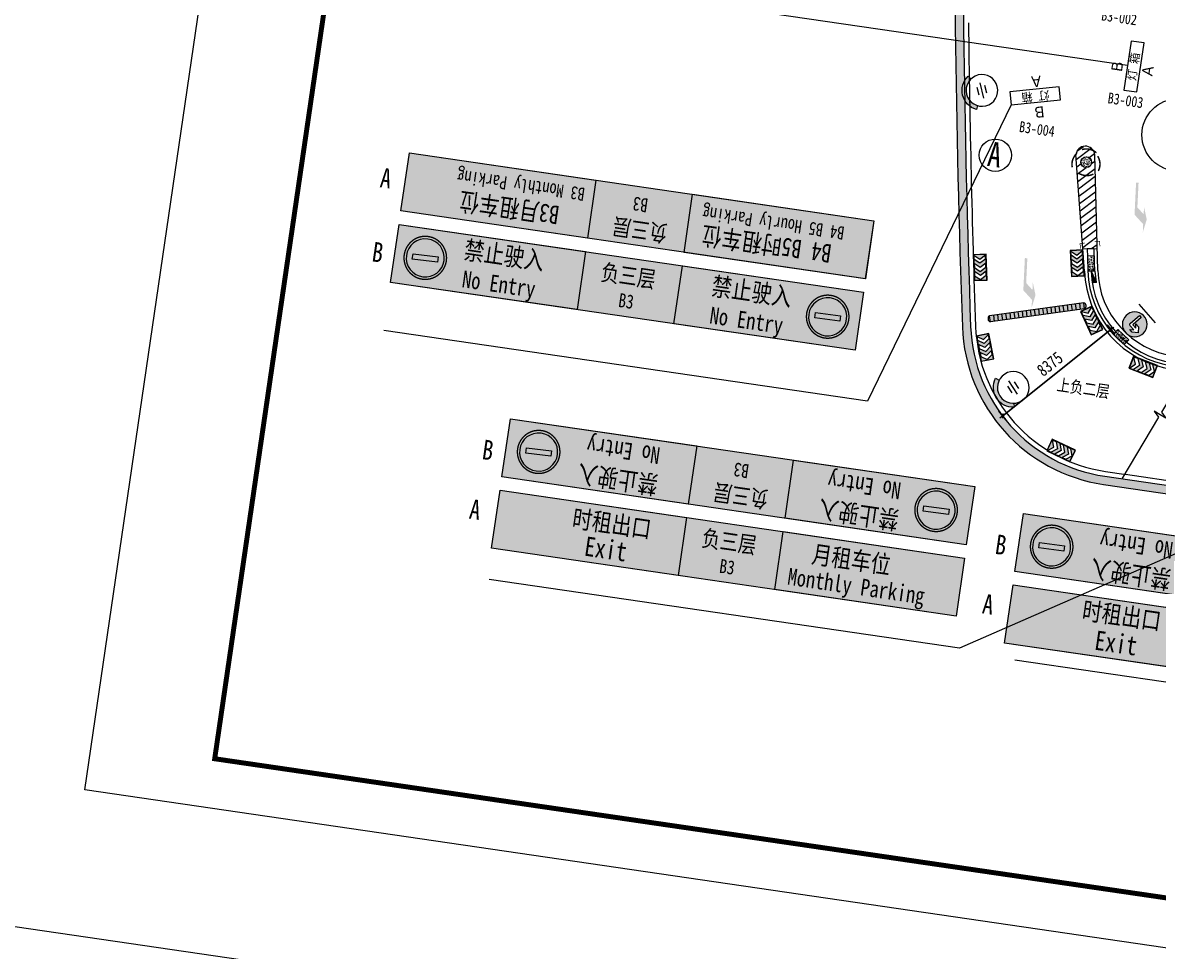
# Model space of a CAD drawing. Header units: inches. Extents: x -414268 to 632271, y -366004 to 318730.
# Drawn here: x 48359 to 117050, y 85562 to 141743 of the extents above; entities that cross this region are included whole.
import ezdxf

# ---------------------------------------------------------------- set-up
doc = ezdxf.new("R2010")
doc.units = ezdxf.units.IN
doc.header["$LTSCALE"] = 1200
doc.header["$MEASUREMENT"] = 0
doc.linetypes.add('DASHED', pattern=[19.05, 12.7, -6.35])
doc.layers.get('0').update_dxf_attribs({"linetype": 'CONTINUOUS', "lineweight": 0})
doc.layers.get('DEFPOINTS').update_dxf_attribs({"linetype": 'CONTINUOUS', "lineweight": 0})
for name, color, linetype, lineweight in [('0--PAI--', 7, 'CONTINUOUS', 0), ('0--PAI--BLACK', 7, 'CONTINUOUS', 0), ('0--PAI--BLUE', 5, 'CONTINUOUS', 0), ('0--PAI--HUANG', 40, 'CONTINUOUS', 0), ('0--PAI--RED', 1, 'CONTINUOUS', 0), ('0--尺寸', 3, 'CONTINUOUS', 0), ('0--弧型立面标', 7, 'CONTINUOUS', 0), ('0--灯箱字(黄底黑字)', 7, 'CONTINUOUS', 0), ('0--灯箱编号', 3, 'CONTINUOUS', 0), ('0--立面标', 7, 'CONTINUOUS', 0), ('0--路缘线', 1, 'CONTINUOUS', 0), ('0--转弯箭头', 7, 'CONTINUOUS', 0), ('7', 7, 'CONTINUOUS', 0), ('COL-GRID-UG-2$0$A-ANNO-DIM', 7, 'CONTINUOUS', 0), ('COL-GRID-UG-2$0$STR-COMP-0', 7, 'CONTINUOUS', 0), ('COL-GRID-UG-2$0$STR-COMP-4', 7, 'CONTINUOUS', 0), ('COLUMN', 7, 'CONTINUOUS', 0), ('HATCH', 7, 'CONTINUOUS', 0), ('HY消火栓', 7, 'CONTINUOUS', 0), ('LINE', 7, 'CONTINUOUS', 0), ('LTP-UG3$0$A-ANNO-SYMB-100', 7, 'CONTINUOUS', 0), ('PUB_TEXT', 7, 'CONTINUOUS', 0), ('PUB_TITLE', 7, 'CONTINUOUS', 0), ('WALL', 7, 'CONTINUOUS', 0), ('广角镜', 7, 'CONTINUOUS', 0)]:
    doc.layers.add(name, color=color, linetype=linetype, lineweight=lineweight)
doc.layers.add('0--灯箱--字', color=7, linetype='CONTINUOUS', lineweight=0, true_color=0xf7f7f7)
doc.styles.add('-宋体', font='', dxfattribs={"width": 0.8})
doc.styles.add('-黑体', font='simhei.ttf', dxfattribs={"width": 0.8})
doc.styles.add('COL-GRID-UG-1_8A_200701112', font='romans.shx', dxfattribs={"width": 0.85})
doc.styles.add('方正大黑', font='', dxfattribs={"width": 0.8})
doc.styles.get('-宋体').set_extended_font_data('SimSun')
doc.styles.get('方正大黑').set_extended_font_data('FZDaHei-B02S')
doc.dimstyles.new('DIMN150', dxfattribs={"dimscale": 1.5, "dimtxt": 250, "dimasz": 1, "dimexe": 250, "dimexo": 300, "dimgap": 150, "dimtad": 1, "dimdec": 0, "dimzin": 0, "dimdsep": 46, "dimtxsty": 'COL-GRID-UG-1_8A_200701112', "dimblk": '_DIMX', "dimcen": 0.09, "dimdle": 0.375, "dimclrd": 1, "dimclre": 1, "dimclrt": 7, "dimadec": 0, "dimazin": 0, "dimtfac": 1, "dimtdec": 0, "dimtix": 1, "dimtmove": 0, "dimatfit": 3, "dimldrblk": '_DIMX', "dimfxl": 250, "dimtolj": 1, "dimtzin": 0, "dimarcsym": 0})

# ---------------------------------------------------------------- blocks, each defined once
blk = doc.blocks.new('COL-GRID-UG-2$0$_8')
at = {"layer": 'COL-GRID-UG-2$0$STR-COMP-4'}
h = blk.add_hatch(dxfattribs=at)
h.set_pattern_fill('AR-CONC', color=251, scale=0.02, angle=8.3206, style=0)
h.set_pattern_definition([(50, (-65.09035, -5.26929), (0.14345204, -0.01255043), [0.015, -0.165]), (355, (-65.09035, -5.26929), (-0.02775027, 0.15043843), [0.012, -0.132]), (100.4514, (-65.0784, -5.27034), (0.11570188, 0.1378879), [0.01274804, -0.14022842]), (46.1842, (-65.09035, -5.2293), (0.2134482, -0.0331038), [0.0225, -0.2475]), (96.6356, (-65.07256, -5.23205), (0.18693254, 0.1948236), [0.01912206, -0.2103426]), (351.1842, (-65.09035, -5.2293), (0.1869324, 0.1948237), [0.018, -0.198]), (21, (-65.07035, -5.23929), (0.1193814, -0.08052378), [0.015, -0.165]), (326, (-65.07035, -5.23929), (0.04866307, 0.14503), [0.012, -0.132]), (71.4514, (-65.0604, -5.246), (0.16804453, 0.0645061), [0.01274804, -0.14022842]), (37.5, (-65.09035, -5.26929), (0.00243197, 0.06657877), [0, -0.1304, 0, -0.134, 0, -0.1325]), (7.5, (-65.09035, -5.26929), (0.05261391, 0.07888234), [0, -0.0764, 0, -0.1274, 0, -0.0505]), (327.5, (-65.13495, -5.26929), (0.106764487, -0.004510974), [0, -0.05, 0, -0.156, 0, -0.207]), (317.5, (-65.15495, -5.26929), (0.11663723, 0.020021), [0, -0.065, 0, -0.1036, 0, -0.147])])
h.paths.add_polyline_path([(0.45, -0.2), (-0.45, -0.2), (-0.45, 0.2), (0.45, 0.2)])
at = {"layer": 'COL-GRID-UG-2$0$STR-COMP-0'}
blk.add_lwpolyline([(0.45, -0.2), (-0.45, -0.2), (-0.45, 0.2), (0.45, 0.2)], close=True, dxfattribs=at)
blk = doc.blocks.new('COL-GRID-UG-2$0$_65')
at = {"layer": 'COL-GRID-UG-2$0$STR-COMP-4'}
h = blk.add_hatch(dxfattribs=at)
h.set_pattern_fill('AR-CONC', color=251, scale=0.02, angle=-71.45923, style=0)
h.set_pattern_definition([(330.22017, (9.78091, -53.02195), (0.01310158, -0.14340275), [0.015, -0.165]), (275.22017, (9.78091, -53.02195), (0.1431277, 0.05400243), [0.012, -0.132]), (20.67157, (9.782, -53.0339), (0.1562292, -0.08940044), [0.01274804, -0.14022842]), (326.40437, (9.82028, -53.01485), (0.0052938, -0.2159351), [0.0225, -0.2475]), (16.85577, (9.82072, -53.03285), (0.2249, -0.14939874), [0.0191221, -0.2103426]), (271.40437, (9.82028, -53.01485), (0.2249001, -0.1493986), [0.018, -0.198]), (301.22017, (9.81398, -53.03631), (-0.05806414, -0.13177464), [0.015, -0.165]), (246.22017, (9.81398, -53.03631), (0.1513632, -0.0221581), [0.012, -0.132]), (351.67157, (9.80915, -53.04729), (0.09329894, -0.1539328), [0.01274804, -0.14022842]), (317.72017, (9.78091, -53.02195), (0.065953887, 0.00941977), [0, -0.1304, 0, -0.134, 0, -0.1325]), (287.72017, (9.78091, -53.02195), (0.08696608, -0.037782905), [0, -0.0764, 0, -0.1274, 0, -0.0505]), (247.72017, (9.773, -52.978057), (0.01450395, -0.105870865), [0, -0.05, 0, -0.156, 0, -0.207]), (237.72017, (9.76945, -52.95837), (0.04039841, -0.11123423), [0, -0.065, 0, -0.1036, 0, -0.147])])
edge = h.paths.add_edge_path()
edge.add_arc((0, 0), 0.325, 0, 360)
at = {"layer": 'COL-GRID-UG-2$0$STR-COMP-0'}
blk.add_circle((0, 0), 0.325, dxfattribs=at)
blk = doc.blocks.new('HY')
for p, q in [((0, 0), (0.24, 0)), ((0, 0), (0.24, -0.7)), ((0, 0), (0, -0.7)), ((0.24, 0), (0.24, -0.7)), ((0, -0.7), (0.24, -0.7))]:
    blk.add_line(p, q)
blk.add_solid([(0, 0), (0.24, 0), (0.24, -0.7)])
blk = doc.blocks.new('A$C5703102E')
at = {"layer": '0--PAI--BLUE'}
h = blk.add_hatch(color=5, dxfattribs=at)
h.paths.add_polyline_path([(220, 300), (410, 569), (220, 569), (30, 300), (220, 30), (410, 30)], flags=16)
h.paths.add_polyline_path([(10, 10), (1189, 10), (1189, 589), (10, 589)])
h.paths.add_polyline_path([(410, 300), (600, 30), (790, 30), (600, 300), (790, 569), (600, 569)], flags=16)
h.paths.add_polyline_path([(1169, 30), (979, 30), (790, 300), (979, 569), (1169, 569), (979, 300)], flags=16)
at = {"layer": '0--PAI--'}
for p, q in [((789, 300), (979, 569)), ((1169, 569), (979, 300)), ((979, 30), (789, 300)), ((979, 300), (1169, 30))]:
    blk.add_line(p, q, dxfattribs=at)
for points in [[(0, 0), (1199, 0), (1199, 599), (0, 599)], [(10, 10), (1189, 10), (1189, 589), (10, 589)], [(220, 300), (410, 569), (220, 569), (30, 300), (220, 30), (410, 30)], [(410, 300), (599, 30), (789, 30), (599, 300), (789, 569), (599, 569)]]:
    blk.add_lwpolyline(points, close=True, dxfattribs=at)
for points in [[(1169, 579), (979, 579)], [(979, 30), (1169, 30)]]:
    blk.add_lwpolyline(points, dxfattribs=at)
blk = doc.blocks.new('A$C78C42253')
at = {"layer": '0--PAI--BLACK'}
h = blk.add_hatch(color=256, dxfattribs=at)
h.paths.add_polyline_path([(5875, 0, 0.657895), (5875, 380)])
h.paths.add_polyline_path([(5375, 0), (5625, 0), (5625, 380), (5375, 380)])
h.paths.add_polyline_path([(4875, 0), (5125, 0), (5125, 380), (4875, 380)])
h.paths.add_polyline_path([(4625, 380), (4375, 380), (4375, 0), (4625, 0)])
h.paths.add_polyline_path([(3875, 0), (4125, 0), (4125, 380), (3875, 380)])
h.paths.add_polyline_path([(3375, 0), (3625, 0), (3625, 380), (3375, 380)])
h.paths.add_polyline_path([(2875, 0), (3125, 0), (3125, 380), (2875, 380)])
h.paths.add_polyline_path([(2375, 0), (2625, 0), (2625, 380), (2375, 380)])
h.paths.add_polyline_path([(2125, 380), (1875, 380), (1875, 0), (2125, 0)])
h.paths.add_polyline_path([(1375, 0), (1625, 0), (1625, 380), (1375, 380)])
h.paths.add_polyline_path([(875, 0), (1125, 0), (1125, 380), (875, 380)])
h.paths.add_polyline_path([(375, 0), (625, 0), (625, 380), (375, 380)])
h.paths.add_polyline_path([(125, 0), (125, 380, 0.657895)])
at = {"layer": '0--PAI--HUANG'}
h = blk.add_hatch(color=40, dxfattribs=at)
h.paths.add_polyline_path([(5625, 0), (5875, 0), (5875, 380), (5625, 380)])
h.paths.add_polyline_path([(5125, 0), (5375, 0), (5375, 380), (5125, 380)])
h.paths.add_polyline_path([(4875, 380), (4625, 380), (4625, 0), (4875, 0)])
h.paths.add_polyline_path([(4375, 380), (4125, 380), (4125, 0), (4375, 0)])
h.paths.add_polyline_path([(3875, 380), (3625, 380), (3625, 0), (3875, 0)])
h.paths.add_polyline_path([(3375, 380), (3125, 380), (3125, 0), (3375, 0)])
h.paths.add_polyline_path([(2625, 0), (2875, 0), (2875, 380), (2625, 380)])
h.paths.add_polyline_path([(2375, 380), (2125, 380), (2125, 0), (2375, 0)])
h.paths.add_polyline_path([(1875, 380), (1625, 380), (1625, 0), (1875, 0)])
h.paths.add_polyline_path([(1375, 380), (1125, 380), (1125, 0), (1375, 0)])
h.paths.add_polyline_path([(625, 0), (875, 0), (875, 380), (625, 380)])
h.paths.add_polyline_path([(375, 380), (125, 380), (125, 0), (375, 0)])
for p, q in [((125, 380), (125, 0)), ((125, 380), (5875, 380)), ((375, 380), (375, 0)), ((625, 380), (625, 0)), ((875, 380), (875, 0)), ((1125, 380), (1125, 0)), ((1375, 380), (1375, 0)), ((1625, 380), (1625, 0)), ((1875, 380), (1875, 0)), ((2125, 380), (2125, 0)), ((2375, 380), (2375, 0)), ((2625, 380), (2625, 0)), ((2875, 380), (2875, 0)), ((3125, 380), (3125, 0)), ((3375, 380), (3375, 0)), ((3625, 380), (3625, 0)), ((3875, 380), (3875, 0)), ((4125, 380), (4125, 0)), ((4375, 380), (4375, 0)), ((4625, 380), (4625, 0)), ((4875, 380), (4875, 0)), ((5125, 380), (5125, 0)), ((5375, 380), (5375, 0)), ((5625, 380), (5625, 0)), ((5875, 380), (5875, 0)), ((125, 0), (5875, 0))]:
    blk.add_line(p, q)
for centre, start, end in [((207, 190), 113.31859, 246.68141), ((5793, 190), 293.31859, 66.68141)]:
    blk.add_arc(centre, 207, start, end)
blk = doc.blocks.new('_DIMX')
blk.add_line((-150, 0), (150, 0))
at = {"const_width": 50}
blk.add_lwpolyline([(-70, -70), (70, 70)], dxfattribs=at)
blk = doc.blocks.new('*D302')
at = {"layer": '0--尺寸', "color": 0, "lineweight": -2}
for p, q in [((114187, 123179), (107643, 117957)), ((114383, 122936), (113955, 123473)), ((107836, 117712), (107408, 118249))]:
    blk.add_line(p, q, dxfattribs=at)
at = {"layer": 'DEFPOINTS', "color": 0}
for p in [(114664, 122584), (107642, 117956), (108117, 117360)]:
    blk.add_point(p, dxfattribs=at)
at = {"layer": '0--尺寸', "color": 0, "lineweight": -2, "xscale": 1.5, "yscale": 1.5, "zscale": 1.5}
for p, rotation in [((114189, 123180), 38.58502697815165), ((107642, 117956), 218.5850269781516)]:
    blk.add_blockref('_DIMX', p, dxfattribs=dict(at, rotation=rotation))
at = {"layer": '0--尺寸', "color": 7, "insert": (110494, 121096), "char_height": 750, "attachment_point": 5, "rotation": 38.58503, "style": '-黑体'}
blk.add_mtext('\\A1;8375', dxfattribs=at)
blk = doc.blocks.new('A$C7C86658F')
at = {"lineweight": 0, "ltscale": 5}
blk.add_lwpolyline([(-6107, 112213), (-3107, 112213), (-3107, 113013), (-6107, 113013)], close=True, dxfattribs=at)
at = {"layer": 'PUB_TEXT', "style": '-宋体'}
blk.add_text('灯 箱', height=500, dxfattribs=at).set_placement((-5467, 112392))
blk = doc.blocks.new('A$C05C00BD5')
blk.add_blockref('A$C7C86658F', (15918, -1756))
at = {"color": 1, "style": '方正大黑'}
for s, p in [('B', (10869, 111531)), ('A', (10869, 109671))]:
    blk.add_text(s, height=662, dxfattribs=at).set_placement(p)
blk = doc.blocks.new('A$C611C3372')
at = {"layer": '7'}
blk.add_hatch(color=256, dxfattribs=at).paths.add_polyline_path([(87, 300), (0, 250, 0.57722), (866, 250), (779, 300, -0.57735)])
for points in [[(333, 600), (533, 600)], [(233, 500), (633, 500)], [(333, 400), (533, 400)]]:
    blk.add_lwpolyline(points, dxfattribs=at)
blk.add_lwpolyline([(87, 300), (0, 250, 0.57722), (866, 250), (779, 300)], format="xyb", dxfattribs=at)
blk.add_circle((433, 500), 400, dxfattribs=at)
blk = doc.blocks.new('A$C27BC456A')
blk.add_hatch(color=250).paths.add_polyline_path([(14885, 112856), (14885, 114956), (8330, 114956), (8330, 112856)])
at = {"color": 250}
blk.add_lwpolyline([(8330, 114956), (14885, 114956), (14885, 112856), (8330, 112856), (8330, 114956)], dxfattribs=at)
blk = doc.blocks.new('A$C36DA1677')
at = {"layer": '0--PAI--RED'}
h = blk.add_hatch(color=256, dxfattribs=at)
edge = h.paths.add_edge_path()
edge.add_arc((120, 120), 120, 0, 360)
h.paths.add_polyline_path([(200, 103), (200, 137), (40, 137), (40, 103)], flags=16)
at = {"layer": '0--PAI--'}
blk.add_lwpolyline([(200, 103), (200, 137), (40, 137), (40, 103)], close=True, dxfattribs=at)
blk.add_circle((120, 120), 120, dxfattribs=at)
blk = doc.blocks.new('A$C443C2777')
at = {"layer": '0--PAI--', "xscale": 9, "yscale": 9, "zscale": 9}
blk.add_blockref('A$C36DA1677', (0, 0), dxfattribs=at)
blk = doc.blocks.new('A$C01A83D55')
at = {"linetype": 'DASHED', "lineweight": 15, "ltscale": 20, "true_color": 0xeff0f0}
h = blk.add_hatch(color=7, dxfattribs=at)
h.paths.add_polyline_path([(0, 1675, 1), (3350, 1675, 1)])
h.paths.add_polyline_path([(3168, 1685, -1), (182, 1685, -1)], flags=16)
h.paths.add_polyline_path([(2671, 1896), (2671, 1473), (680, 1473), (680, 1896)], flags=0)
at = {"true_color": 0xeff0f0}
blk.add_hatch(color=7, dxfattribs=at).paths.add_polyline_path([(2671, 1473), (2671, 1896), (680, 1896), (680, 1473)])
at = {"linetype": 'DASHED', "lineweight": 15, "ltscale": 20}
blk.add_circle((1675, 1675), 1675, dxfattribs=at)
at = {"xscale": 1.382400000002235, "yscale": 1.382400000002235, "zscale": 1.382400000002235}
blk.add_blockref('A$C443C2777', (182, 192), dxfattribs=at)
blk = doc.blocks.new('A$C50091FAB')
at = {"layer": '0--PAI--BLUE'}
h = blk.add_hatch(color=256, dxfattribs=at)
edge = h.paths.add_edge_path()
edge.add_arc((300, 400), 300, 0, 360)
edge = h.paths.add_edge_path(flags=16)
edge.add_line((312, 574), (384, 507))
edge.add_line((384, 507), (254, 507))
edge.add_arc((254, 463), 44, 90, 180)
edge.add_line((210, 463), (210, 174))
edge.add_line((210, 174), (276, 174))
edge.add_line((276, 174), (276, 436))
edge.add_arc((281, 436), 5, 90, 180, ccw=False)
edge.add_line((281, 441), (384, 441))
edge.add_line((384, 441), (312, 374))
edge.add_line((312, 374), (404, 374))
edge.add_line((404, 374), (512, 474))
edge.add_line((512, 474), (404, 574))
edge.add_line((404, 574), (312, 574))
at = {"layer": '0--PAI--'}
blk.add_lwpolyline([(312, 574), (384, 507), (254, 507, 0.414214), (210, 463), (210, 174), (276, 174), (276, 436, -0.414214), (281, 441), (384, 441), (312, 374), (404, 374), (512, 474), (404, 574)], format="xyb", close=True, dxfattribs=at)
blk.add_circle((300, 400), 300, dxfattribs=at)
at = {"layer": '7'}
blk.add_line((600, 0), (0, 0), dxfattribs=at)

msp = doc.modelspace()

# ---------------------------------------------------------------- hatches: boundary and pattern name
for points in [[(83028.4, 132216.8), (71749.5, 133866.4), (71235.9, 130354.7), (82514.8, 128705.2)], [(81895.2, 124381.8), (82408.8, 127893.5), (71129.9, 129543), (70616.3, 126031.4)], [(87748, 123525.9), (98709.4, 121922.7), (99223, 125434.4), (88261.5, 127037.5)], [(89134.1, 116133.7), (77855.1, 117783.2), (77341.6, 114271.6), (88620.5, 112622)], [(88000.9, 108298.7), (88514.5, 111810.3), (77235.5, 113459.9), (76721.9, 109948.3)], [(120165.9, 110399.1), (108886.9, 112048.6), (108373.3, 108537), (119652.3, 106887.4)], [(93853.6, 107442.7), (104815.1, 105839.6), (105328.7, 109351.2), (94367.2, 110954.4)], [(119032.7, 102564.1), (119546.2, 106075.7), (108267.3, 107725.3), (107753.7, 104213.6)]]:
    msp.add_hatch(color=250).paths.add_polyline_path(points)
at = {"lineweight": 0, "ltscale": 5}
for points in [[(88367.6, 127849.2), (82514.8, 128705.2), (83028.4, 132216.8), (88881.1, 131360.9)], [(82408.8, 127893.5), (88261.5, 127037.5), (87748, 123525.9), (81895.2, 124381.8)], [(94473.2, 111766.1), (88620.5, 112622), (89134.1, 116133.7), (94986.8, 115277.7)], [(88514.5, 111810.3), (94367.2, 110954.4), (93853.6, 107442.7), (88000.9, 108298.7)]]:
    msp.add_hatch(color=152, dxfattribs=at).paths.add_polyline_path(points)
at = {"layer": '0--灯箱--字', "true_color": 0xf7f7f7}
for points in [[(73743.1, 131254.2), (72989.9, 131382.7), (72699.2, 131764), (73203.9, 131677.9), (72532.6, 132558.5), (72806.1, 132767), (73477.4, 131886.4), (73528.1, 132395.8), (73818.7, 132014.5)], [(99190.6, 127895.9), (98562.3, 127461.2), (98087.9, 127530.5), (98508.9, 127821.8), (97413.2, 127982.1), (97463, 128322.4), (98558.7, 128162.1), (98238.7, 128561.8), (98713.1, 128492.4)], [(78323, 111614.4), (78951.3, 112049.1), (79425.7, 111979.8), (79004.7, 111688.5), (80100.4, 111528.2), (80050.6, 111187.9), (78954.9, 111348.2), (79274.9, 110948.5), (78800.5, 111017.9)], [(103393.4, 109112), (103828.1, 108483.6), (103758.7, 108009.2), (103467.5, 108430.2), (103307.2, 107334.5), (102966.9, 107384.3), (103127.1, 108480), (102727.5, 108160.1), (102796.9, 108634.4)], [(108881.2, 105849.3), (109509.6, 106284.1), (109984, 106214.7), (109563, 105923.4), (110658.7, 105763.2), (110608.9, 105422.9), (109513.2, 105583.1), (109833.1, 105183.5), (109358.8, 105252.9)]]:
    msp.add_hatch(color=7, dxfattribs=at).paths.add_polyline_path(points)
at = {"layer": '0--路缘线'}
h = msp.add_hatch(dxfattribs=at)
h.set_pattern_fill('ANSI31', color=256, scale=3000, style=0)
h.set_pattern_definition([(36.6794, (10883.96, 174985.92), (-224.0013, 300.7464), [])])
h.paths.add_polyline_path([(113204, 133754.8, 0.9426443), (112067.6, 133720.4), (112489, 128067.1), (112948.1, 128080.7), (113148, 128086.6), (113148, 128084.5), (113353.6, 128089.9)])
h.paths.add_polyline_path([(112371.4, 133348.9, -1), (113014.6, 133254.8, -1)], flags=16)
at = {"layer": '0--转弯箭头'}
for points in [[(116350.8, 129842.4), (116112.9, 129052.9), (116136.7, 129552.3), (115613.5, 130127.9), (115642.1, 130727.2), (115706.4, 132075.7), (115856.3, 132068.5), (115784.8, 130570.2), (116165.3, 130151.6), (116186.7, 130601.1)], [(109623.3, 125267.2), (109385.4, 124477.6), (109409.3, 124977.1), (108886.1, 125552.6), (108914.7, 126152), (108979, 127500.4), (109128.8, 127493.3), (109057.3, 125995), (109437.8, 125576.4), (109459.3, 126025.9)]]:
    msp.add_hatch(color=256, dxfattribs=at).paths.add_polyline_path(points)
at = {"layer": 'HATCH'}
h = msp.add_hatch(color=256, dxfattribs=at)
edge = h.paths.add_edge_path()
edge.add_line((194597.4, 107341.2), (200599.8, 183104.9))
edge.add_line((200599.8, 183104.9), (125182.7, 194134.8))
edge.add_arc((122486.1, 278690), 84598.2, 258.82023, 271.826634, ccw=False)
edge.add_arc((860898.9, 150283.3), 756180.3, 176.5569181, 182.0416388)
edge.add_arc((115192.3, 123700), 10000, 182.041639, 261.679508)
edge.add_line((113745.2, 113805.3), (188891.3, 102815.2))
edge.add_line((188891.3, 102815.2), (194597.4, 107341.2))
edge = h.paths.add_edge_path(flags=16)
edge.add_line((194116.2, 107597.7), (200064.4, 182677.9))
edge.add_line((200064.4, 182677.9), (125154.2, 193633.7))
edge.add_arc((122486.1, 278690), 85098.2, 259.205676, 271.796702, ccw=False)
edge.add_arc((860898.9, 150283.3), 755680.3, 176.6001817, 182.0416388)
edge.add_arc((115192.3, 123700), 9500, 182.041639, 261.679508)
edge.add_line((113817.5, 114300), (188749.8, 103341.2))
edge.add_line((188749.8, 103341.2), (194116.2, 107597.7))

# ---------------------------------------------------------------- linework, layer by layer
at = {"color": 5}
msp.add_lwpolyline([(-360113, 318730.5), (632270.7, 173592.9), (607641.9, 5192.1), (-384741.9, 150329.7)], close=True, dxfattribs=at)
at = {"color": 6}
for points in [[(115183.8, 139150.9), (73201.6, 145290.9)], [(108160.1, 136769.8), (99454.5, 118848.3), (70213.1, 123124.9)], [(141070.6, 119649), (105018.5, 103906.7), (76584, 108065.3)], [(140315.3, 112843.5), (138263.2, 98812.2), (108362.8, 103185.2)]]:
    msp.add_lwpolyline(points, dxfattribs=at)
at = {"color": 250}
for points in [[(99329, 126246.1), (71235.9, 130354.7), (71749.5, 133866.4), (99842.6, 129757.7), (99329, 126246.1)], [(82514.8, 128705.2), (71235.9, 130354.7), (71749.5, 133866.4), (83028.4, 132216.8), (82514.8, 128705.2)], [(82514.8, 128705.2), (71235.9, 130354.7), (71749.5, 133866.4), (83028.4, 132216.8), (82514.8, 128705.2)], [(71129.9, 129543), (99223, 125434.4), (98709.4, 121922.7), (70616.3, 126031.4), (71129.9, 129543)], [(71129.9, 129543), (82408.8, 127893.5), (81895.2, 124381.8), (70616.3, 126031.4), (71129.9, 129543)], [(88261.5, 127037.5), (99223, 125434.4), (98709.4, 121922.7), (87748, 123525.9), (88261.5, 127037.5)], [(88261.5, 127037.5), (99223, 125434.4), (98709.4, 121922.7), (87748, 123525.9), (88261.5, 127037.5)], [(105434.7, 110162.9), (77341.6, 114271.6), (77855.1, 117783.2), (105948.3, 113674.6), (105434.7, 110162.9)], [(88620.5, 112622), (77341.6, 114271.6), (77855.1, 117783.2), (89134.1, 116133.7), (88620.5, 112622)], [(88620.5, 112622), (77341.6, 114271.6), (77855.1, 117783.2), (89134.1, 116133.7), (88620.5, 112622)], [(77235.5, 113459.9), (105328.7, 109351.2), (104815.1, 105839.6), (76721.9, 109948.3), (77235.5, 113459.9)], [(77235.5, 113459.9), (88514.5, 111810.3), (88000.9, 108298.7), (76721.9, 109948.3), (77235.5, 113459.9)], [(136466.5, 104428.3), (108373.3, 108537), (108886.9, 112048.6), (136980.1, 107940), (136466.5, 104428.3)], [(119652.3, 106887.4), (108373.3, 108537), (108886.9, 112048.6), (120165.9, 110399.1), (119652.3, 106887.4)], [(119652.3, 106887.4), (108373.3, 108537), (108886.9, 112048.6), (120165.9, 110399.1), (119652.3, 106887.4)], [(94367.2, 110954.4), (105328.7, 109351.2), (104815.1, 105839.6), (93853.6, 107442.7), (94367.2, 110954.4)], [(94367.2, 110954.4), (105328.7, 109351.2), (104815.1, 105839.6), (93853.6, 107442.7), (94367.2, 110954.4)], [(108267.3, 107725.3), (136360.5, 103616.6), (135846.9, 100105), (107753.7, 104213.6), (108267.3, 107725.3)], [(108267.3, 107725.3), (119546.2, 106075.7), (119032.7, 102564.1), (107753.7, 104213.6), (108267.3, 107725.3)]]:
    msp.add_lwpolyline(points, dxfattribs=at)
msp.add_lwpolyline([(112489, 128067.1), (113353.6, 128089.9)])
at = {"color": 1}
msp.add_circle((118238.9, 134954.5), 2183.3, dxfattribs=at)
at = {"layer": '0--弧型立面标', "const_width": 90}
for points in [[(113309, 133867.8, 0.2679492), (112430.9, 134065.2, 0.2679492)], [(111844.7, 132999.8, -0.2679492), (112137.7, 133850.8, -0.2679492)], [(113419.3, 132769.5, 0.2679492), (113382.3, 133668.8, 0.2679492)], [(113121.1, 132583.3, -0.2679492), (112223.3, 132645.6, -0.2679492)]]:
    msp.add_lwpolyline(points, format="xyb", dxfattribs=at)
at = {"layer": '0--立面标', "const_width": 40}
for points in [[(113197.6, 128488.6), (113496.6, 128512.6), (113520.7, 128213.6)], [(112607.2, 128416), (112311.2, 128366.9), (112360.3, 128070.9)]]:
    msp.add_lwpolyline(points, dxfattribs=at)
at = {"layer": '0--路缘线'}
for p, q in [((112589.5, 126718.6), (112063.3, 133778.2)), ((113389.1, 126743.8), (113204, 133754.8)), ((113860.9, 114596.9), (115096.6, 114416.2)), ((115076.1, 114419.2), (141299.5, 110583.9))]:
    msp.add_line(p, q, dxfattribs=at)
for centre, radius, start, end in [((860898.9, 150283.3), 755380.3, 180.647784, 182.0416388), ((112636.8, 133704), 569.4, 5.113761, 178.349199), ((118786.5, 126913.8), 6200, 181.80368, 261.6794), ((118786.5, 126913.8), 5400, 181.80368, 261.6794), ((115192.3, 123700), 9200, 182.041639, 261.679508)]:
    msp.add_arc(centre, radius, start, end, dxfattribs=at)
at = {"layer": 'COLUMN'}
for points in [[(194597.4, 107341.2), (200599.8, 183104.9), (125182.7, 194134.8, -0.0568122), (106083.5, 195697.2, 0.0239362), (105198.6, 123343.8, 0.3621818), (113745.2, 113805.3), (188891.3, 102815.2)], [(194116.2, 107597.7), (200064.4, 182677.9), (125154.2, 193633.7, -0.0549941), (106548.6, 195097.6, 0.0237473), (105698.3, 123361.6, 0.3621818), (113817.5, 114300), (188749.8, 103341.2)]]:
    msp.add_lwpolyline(points, format="xyb", close=True, dxfattribs=at)
at = {"layer": 'LINE'}
msp.add_line((112448.3, 128065.8), (112948.1, 128080.7), dxfattribs=at)
at = {"layer": 'LTP-UG3$0$A-ANNO-SYMB-100'}
msp.add_lwpolyline([(118951.9, 121027.9), (117248.2, 118172.1), (117512.3, 117810.3), (117158.3, 118021.5), (116804.4, 118232.6), (117068.5, 117870.9), (114848.3, 114149.3)], dxfattribs=at)
at = {"layer": 'PUB_TEXT', "color": 6}
msp.add_circle((107193.9, 133727), 976.4, dxfattribs=at)
at = {"layer": 'PUB_TITLE'}
msp.add_lwpolyline([(52116.8, 95328.2), (70350.5, 220001.9), (246674.7, 194214.3), (228441, 69540.6)], close=True, dxfattribs=at)
at = {"layer": 'PUB_TITLE', "const_width": 300}
msp.add_lwpolyline([(59972, 97211.3), (225906.7, 72943.1), (243272.2, 191680), (77337.4, 215948.2)], close=True, dxfattribs=at)
at = {"layer": 'WALL'}
for p, q in [((112748.2, 128074.7), (113148, 128086.6)), ((112989.3, 126731.2), (113189.2, 126737.5))]:
    msp.add_line(p, q, dxfattribs=at)
for centre, radius, start, end in [((860898.9, 150283.3), 748480.3, 181.7003025, 181.8036803), ((860898.9, 150283.3), 748080.3, 181.7003025, 181.8036803), ((118786.5, 126913.8), 6000, 181.80368, 261.6794), ((118786.5, 126913.8), 5800, 181.80368, 261.6794)]:
    msp.add_arc(centre, radius, start, end, dxfattribs=at)

# ---------------------------------------------------------------- block references
for name, p, rotation in [('A$C05C00BD5', (223633.4, 111859.2), 81.67939968400196), ('A$C05C00BD5', (109606.9, 248753.1), 185.828065114179), ('A$C78C42253', (112667.3, 124818), 187.8293133118708)]:
    msp.add_blockref(name, p, dxfattribs=dict(rotation=rotation))
at = {"xscale": 1.689999999944121, "yscale": 1.690000000002328, "zscale": 1.68999999998348, "rotation": 171.6793996826179}
for p in [(141371.9, 316438.9), (147477.6, 300355.7)]:
    msp.add_blockref('A$C27BC456A', p, dxfattribs=at)
at = {"linetype": 'DASHED', "lineweight": 15, "ltscale": 20, "xscale": -0.7722624006674729, "yscale": 0.7722624001471557, "zscale": 0.7722623999929205, "rotation": 172.7000547105083}
for p in [(71591.9, 128965), (95933, 125405.1), (78450, 117223.3), (102491.6, 113707.2), (109481.8, 111488.7)]:
    msp.add_blockref('A$C01A83D55', p, dxfattribs=at)
at = {"layer": '7'}
for name, p, xscale, yscale, zscale, rotation in [('A$C5703102E', (112570.3, 126436), 1.300000000049921, 1.30000000000291, 1.3, 92.78562812356981), ('A$C5703102E', (106688.6, 126176), 1.300000000048827, 1.299999999990177, 1.3, 91.97654796066861), ('A$C5703102E', (113694.2, 123179.6), 1.3000000000546, 1.30000000000291, 1.3, 114.275806346097), ('A$C50091FAB', (115892.5, 124717.3), -2.500000000027906, 2.5, 2.5, 130.9185561647195), ('A$C5703102E', (107092.6, 121400.7), 1.300000000049055, 1.299999999992025, 1.3, 100.6963477594955), ('A$C5703102E', (117007.2, 120998.8), 1.300000000050477, 1.299999999973807, 1.3, 158.843825459663), ('A$C5703102E', (112040.1, 115877), 1.300000000050026, 1.299999999999272, 1.3, 154.6475370711773)]:
    msp.add_blockref(name, p, dxfattribs=dict(at, xscale=xscale, yscale=yscale, zscale=zscale, rotation=rotation))
at = {"layer": 'COL-GRID-UG-2$0$A-ANNO-DIM', "yscale": 1000.000000000005, "zscale": 1000}
for p, xscale, rotation in [((112974.9, 127181.1), -999.9999999999983, 91.70030250121194), ((114801.1, 122729.6), -999.9999999999825, 136.6889442069636)]:
    msp.add_blockref('COL-GRID-UG-2$0$_8', p, dxfattribs=dict(at, xscale=xscale, rotation=rotation))
at = {"layer": 'COL-GRID-UG-2$0$STR-COMP-4', "xscale": 1000.000000000005, "yscale": 1000.000000000005, "zscale": 1000, "rotation": 351.6793996836047}
msp.add_blockref('COL-GRID-UG-2$0$_65', (112693, 133301.9), dxfattribs=at)
at = {"layer": 'HY消火栓', "xscale": 999.9999999999841, "yscale": 1000.000000000005, "zscale": 1000, "rotation": 186.002337601166}
msp.add_blockref('HY', (113314.6, 126020.8), dxfattribs=at)
at = {"layer": '广角镜', "zscale": 2.4}
for p, xscale, yscale, rotation in [((105465.2, 136352.2), -2.400000004162992, 2.399999998533531, 283.8562382026496), ((107826.7, 118154.9), -2.400000004151643, 2.39999999851716, 302.6634229826121)]:
    msp.add_blockref('A$C611C3372', p, dxfattribs=dict(at, xscale=xscale, yscale=yscale, rotation=rotation))

# ---------------------------------------------------------------- texts
at = {"color": 1, "style": '-黑体', "width": 0.8}
for s, p in [('A', (69930.2, 131797.3)), ('B', (69431.9, 127315.4)), ('B', (76095.5, 115350.1)), ('A', (75323.7, 111751.4)), ('B', (107127.3, 109615.5)), ('A', (106355.4, 106016.8))]:
    msp.add_text(s, height=1190.7, rotation=351.6794, dxfattribs=at).set_placement(p)
at = {"layer": '0--灯箱字(黄底黑字)', "color": 7, "true_color": 0xffffff, "style": '-宋体', "width": 0.8}
for s, height, rotation, p in [('B3 Monthly Parking', 795.057, 171.6794, (82408.4, 131737.3)), ('B3月租车位', 1115.4, 171.6794, (80876, 130639.1)), ('B3', 845, 171.6794, (86233.3, 131090.6)), (' B4 B5 Hourly Parking', 795.057, 171.6794, (98534.3, 129327)), ('负三层', 1014, 171.6794, (87412.9, 129460.5)), ('B4 B5时租车位', 1115.4, 171.6794, (97344.8, 128308.4)), ('禁止驶入', 1115.4, 351.6794, (75002.2, 127477.4)), ('负三层', 1014, 351.6794, (83280.9, 126168.3)), ('No Entry', 1022.45, 351.6794, (74886, 125748.4)), ('禁止驶入', 1115.4, 351.6794, (89978.6, 125287.1)), ('B3', 845, 351.6794, (84347.7, 124554.8)), ('No Entry', 1022.45, 351.6794, (89862.4, 123558)), ('No Entry', 1022.45, 171.6794, (86966.4, 116041.6)), ('禁止驶入', 1115.4, 171.6794, (86850.2, 114312.6)), ('B3', 845, 171.6794, (92339, 115007.4)), ('No Entry', 1022.45, 171.6794, (101539.1, 113910.3)), ('负三层', 1014, 171.6794, (93518.6, 113377.4)), ('禁止驶入', 1115.4, 171.6794, (101422.9, 112181.3)), ('时租出口', 1098.5, 351.6794, (81547.7, 111240.1)), (' Exit', 1170, 351.6794, (81654.5, 109601.3)), ('负三层', 1014, 351.6794, (89386.6, 110085.2)), ('No Entry', 1022.45, 171.6794, (117998.1, 110307)), ('月租车位', 1098.5, 351.6794, (96035.6, 109067.7)), ('B3', 845, 351.6794, (90453.3, 108471.7)), ('禁止驶入', 1115.4, 171.6794, (117881.9, 108578)), ('Monthly Parking', 1022.45, 351.6794, (94577.3, 107752.9)), ('时租出口', 1098.5, 351.6794, (112389.2, 105673.8)), (' Exit', 1170, 351.6794, (112520.8, 103909.6))]:
    msp.add_text(s, height=height, rotation=rotation, dxfattribs=at).set_placement(p)
at = {"layer": '0--灯箱编号', "color": 3, "style": '-黑体', "width": 0.8}
for s, p in [('B3-002', (113570.8, 141893.1)), ('B3-003', (113957.3, 136878.5)), ('B3-004', (108598.8, 135140.6))]:
    msp.add_text(s, height=660, rotation=351.6794, dxfattribs=at).set_placement(p)
at = {"layer": 'PUB_TEXT', "color": 220, "style": '-黑体', "width": 0.8}
msp.add_text('A', height=1500, rotation=351.6794, dxfattribs=at).set_placement((106653.7, 133088.5))
at = {"layer": 'PUB_TEXT', "style": '-黑体', "width": 0.8}
msp.add_text('上负二层', height=735, rotation=351.6794, dxfattribs=at).set_placement((110874.4, 119503.5))

# ---------------------------------------------------------------- dimensions: what is measured, and where the dimension line sits
at = {"layer": '0--尺寸'}
dim = msp.add_aligned_dim(p1=(114663.9011, 122584.0625), p2=(108116.948, 117360.4991), distance=-762.2408, dimstyle='DIMN150', override={"dimtxt": 500, "dimgap": 200, "dimtxsty": '-黑体', "dimclrd": 0, "dimclre": 0, "dimfxl": 0.36, "dimarcsym": 1}, dxfattribs=at)
dim.commit()
dim.dimension.update_dxf_attribs({"geometry": '*D302', "text_midpoint": (110494.0529, 121095.7481)})

doc.saveas('drawing.dxf')
